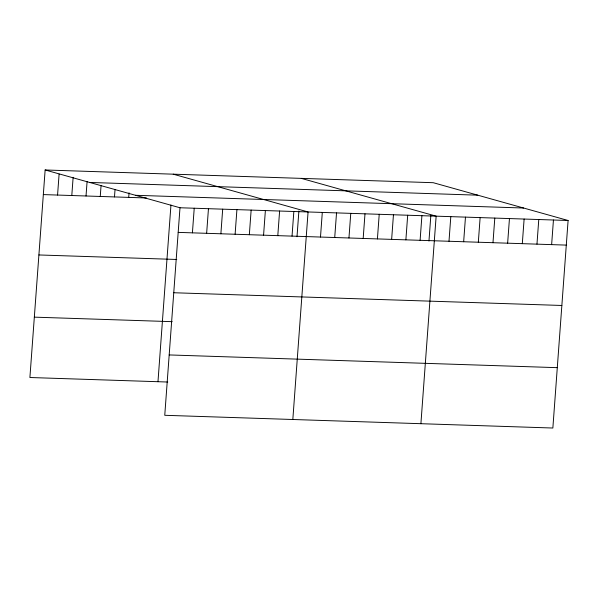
<?xml version="1.0" encoding="UTF-8"?>
<svg xmlns="http://www.w3.org/2000/svg" width="598" height="598" viewBox="0 0 598 598"><rect width="100%" height="100%" fill="white"/><g stroke="black" fill="none" stroke-linecap="round" stroke-linejoin="round"><path stroke-width="0.9" d="M45.142 169.974L179.991 207.76L164.756 415.296L552.858 428.026L568.1 220.49L433.244 182.704L45.142 169.974L29.9 377.51L167.761 382.032M57.565 195.06L59.105 174.085M71.797 195.524L73.135 177.292M86.022 195.995L87.099 181.403M100.255 196.458L101.062 185.515M114.487 196.921L115.018 189.633M128.72 197.392L129.048 192.833M157.977 381.711L170.953 205.002M192.414 232.846L194.223 208.231M206.646 233.31L208.455 208.695M220.879 233.781L222.688 209.165M235.111 234.244L236.92 209.629M249.336 234.715L251.145 210.092M263.569 235.178L265.377 210.563M277.801 235.649L279.61 211.027M292.033 236.113L293.842 211.498M297.004 236.726L298.895 210.982M292.826 419.497L308.067 211.961L173.218 174.175M320.491 237.047L322.3 212.432M334.723 237.511L336.532 212.895M348.955 237.982L350.764 213.359M363.18 238.445L364.989 213.83M377.413 238.916L379.222 214.293M391.645 239.379L393.454 214.764M405.878 239.843L407.687 215.228M420.102 240.314L421.911 215.699M428.96 241.054L430.852 215.31M420.902 423.698L436.144 216.162L301.287 178.376M449.001 241.263L450.802 216.64M463.659 241.742L465.468 217.126M478.325 242.22L480.127 217.605M492.984 242.706L494.793 218.083M507.642 243.184L509.451 218.569M522.308 243.663L524.117 219.047M536.967 244.148L538.776 219.526M551.633 244.627L553.442 220.012M89.64 182.442L477.75 195.172M135.492 195.292L523.601 208.022M43.333 194.589L146.503 197.975M179.991 207.76L568.1 220.49M178.189 232.383L566.291 245.105M38.9 254.957L176.761 259.472M173.756 292.743L561.858 305.473M34.333 317.149L172.194 321.664M169.189 354.935L557.291 367.665"/></g></svg>
